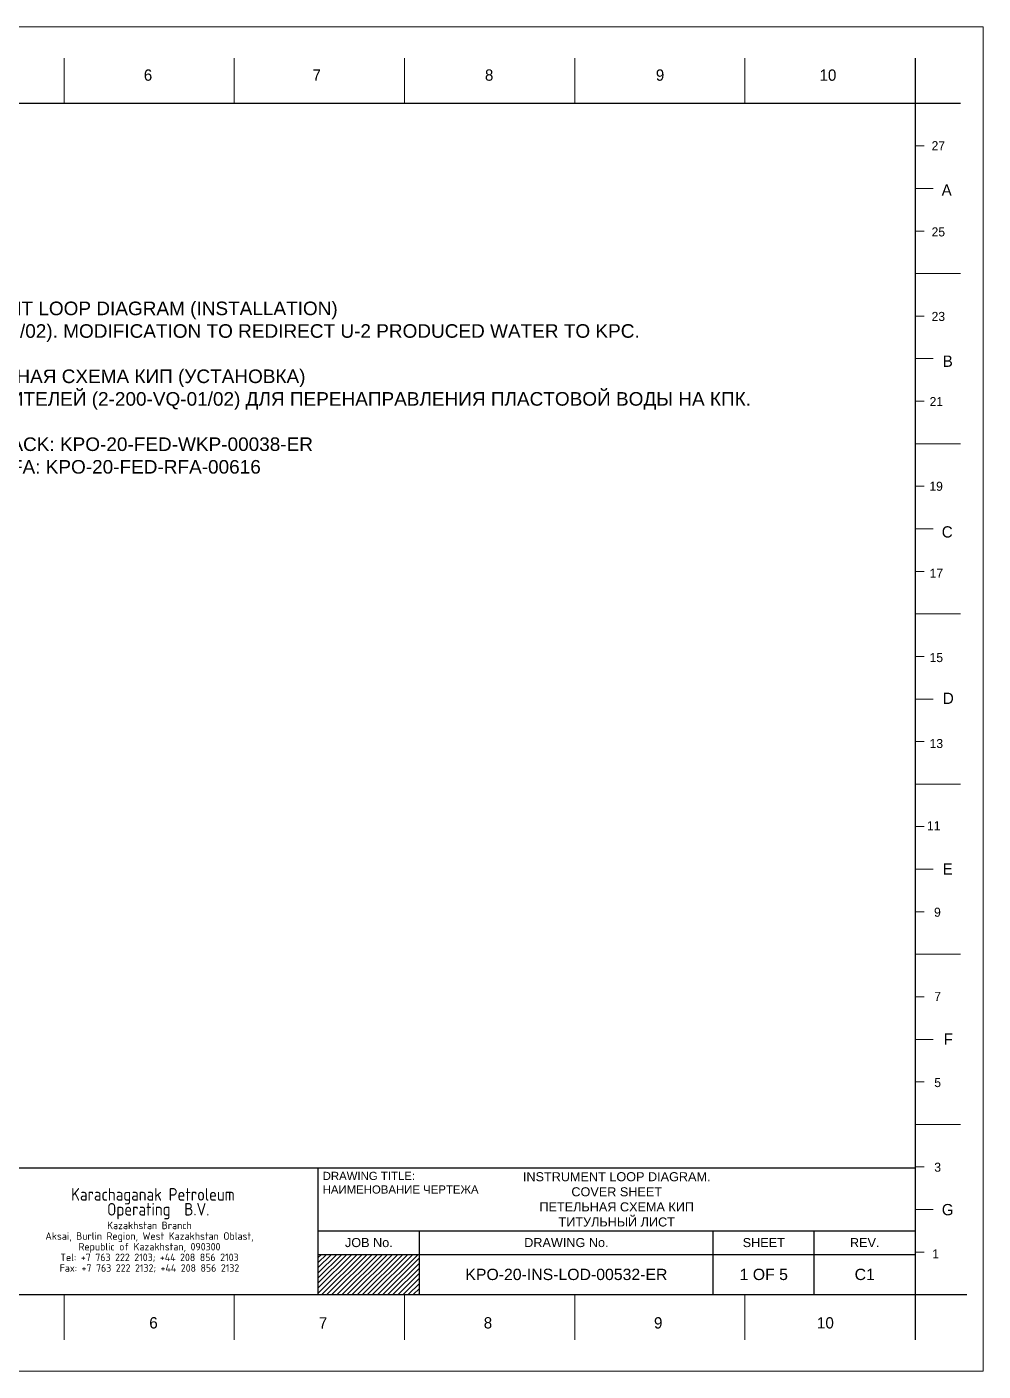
# Model space of a CAD drawing. Header units: millimetres. Extents: x 136827 to 348827, y 2171 to 31871.
# Drawn here: x 157705 to 178827, y 2171 to 31871 of the extents above; entities that cross this region are included whole.
import ezdxf
from ezdxf.enums import TextEntityAlignment as Align

# ---------------------------------------------------------------- set-up
doc = ezdxf.new("R2010")
doc.units = ezdxf.units.MM
doc.layers.add('2-Text', color=7, linetype='Continuous')
for name, color, linetype, lineweight in [('Hatch', 7, 'Continuous', 0), ('Level 1', 7, 'Continuous', 0), ('Text', 7, 'Continuous', 9)]:
    doc.layers.add(name, color=color, linetype=linetype, lineweight=lineweight)
doc.styles.add('01_ГОСТ_ISO', font='arial.ttf', dxfattribs={"height": 2.5})
doc.styles.add('Style-STANDARD', font='STANDARD.shx')
doc.styles.add('Styledgn001', font='dgn001.shx')

# ---------------------------------------------------------------- blocks, each defined once
blk = doc.blocks.new('STAMP1')
at = {"layer": 'Text', "attachment_point": 5, "style": '01_ГОСТ_ISO'}
for s, insert, char_height, width, rotation in [('KPO-20-INS-LOD-00532-ER', (137704, 27621), 300, 8499.86, 90.0045), ('{\\C0;C1}', (176212, 4306), 250, 2229.93, 0.0045)]:
    blk.add_mtext(s, dxfattribs=dict(at, insert=insert, char_height=char_height, width=width, rotation=rotation))
at = {"layer": 'Text', "color": 1, "insert": (169622, 4306), "char_height": 250, "width": 6490.07, "attachment_point": 5, "rotation": 0.0045, "style": '01_ГОСТ_ISO'}
blk.add_mtext('{\\C256;KPO-20-INS-LOD-00532-ER}', dxfattribs=at)

msp = doc.modelspace()

# ---------------------------------------------------------------- hatches: boundary and pattern name
at = {"layer": 'Hatch', "lineweight": 0, "transparency": 33554687}
h = msp.add_hatch(dxfattribs=at)
h.set_pattern_fill('ANSI31', color=256, scale=25)
h.set_pattern_definition([(45, (13097.07, -144118.68), (-56.1266, 56.1266), [])])
h.paths.add_polyline_path([(166377, 3861), (166377, 4751), (164142, 4751), (164142, 3861)])

# ---------------------------------------------------------------- linework, layer by layer
at = {"layer": 'Level 1', "color": 7, "linetype": 'Continuous', "lineweight": 0}
for p, q in [((158527, 30181), (158527, 31181)), ((162287, 30181), (162287, 31181)), ((166047, 30181), (166047, 31181)), ((169807, 30181), (169807, 31181)), ((173567, 30181), (173567, 31181)), ((177327, 29241), (177527, 29241)), ((177327, 28301), (177727, 28301)), ((177327, 27361), (177527, 27361)), ((177327, 26421), (178327, 26421)), ((177327, 25481), (177527, 25481)), ((177327, 24541), (177727, 24541)), ((177327, 23601), (177527, 23601)), ((177327, 22661), (178327, 22661)), ((177327, 21721), (177527, 21721)), ((177327, 20781), (177727, 20781)), ((177327, 19841), (177527, 19841)), ((177327, 18901), (178327, 18901)), ((177327, 17961), (177527, 17961)), ((177327, 17021), (177727, 17021)), ((177327, 16081), (177527, 16081)), ((177327, 15141), (178327, 15141)), ((177327, 14201), (177527, 14201)), ((177327, 13261), (177727, 13261)), ((177327, 12321), (177527, 12321)), ((177327, 11381), (178327, 11381)), ((177327, 10441), (177527, 10441)), ((177327, 9501), (177727, 9501)), ((177327, 8561), (177527, 8561)), ((177327, 7621), (178327, 7621)), ((177327, 6681), (177527, 6681)), ((177327, 5741), (177727, 5741)), ((177327, 4801), (177527, 4801)), ((158527, 3861), (158527, 2861)), ((162287, 3861), (162287, 2861)), ((166047, 3861), (166047, 2861)), ((169807, 3861), (169807, 2861)), ((173567, 3861), (173567, 2861)), ((177327, 3861), (177327, 2861))]:
    msp.add_line(p, q, dxfattribs=at)
at = {"layer": 'Level 1', "color": 7, "linetype": 'Continuous', "lineweight": 30}
for p, q in [((177327, 31181), (177327, 2861)), ((178327, 30181), (139727, 30181)), ((139727, 6661), (177327, 6661)), ((164142, 3861), (164142, 6661)), ((164142, 5269), (177327, 5269)), ((166377, 3861), (166377, 5269)), ((172867, 3861), (172867, 5269)), ((175097, 3861), (175097, 5269)), ((164146, 4751), (177327, 4751)), ((139727, 3861), (178471, 3861))]:
    msp.add_line(p, q, dxfattribs=at)
at = {"layer": 'Level 1', "color": 126, "linetype": 'Continuous', "lineweight": 0, "true_color": 0x006969, "flags": 128}
msp.add_lwpolyline([(136827, 31871), (178827, 31871), (178827, 2171), (136827, 2171), (136827, 31871)], dxfattribs=at)

# ---------------------------------------------------------------- block references
at = {"layer": '2-Text'}
msp.add_blockref('STAMP1', (0, 0), dxfattribs=at)

# ---------------------------------------------------------------- texts
at = {"layer": 'Level 1', "color": 7, "linetype": 'Continuous', "lineweight": 0, "style": 'Style-STANDARD', "width": 0.9}
for s, p in [('Karachaganak Petroleum', (160489, 6076)), ('Operating  B.V.', (160607, 5747))]:
    msp.add_text(s, height=277.42, dxfattribs=at).set_placement(p, align=Align.MIDDLE_CENTER)
at = {"layer": 'Level 1', "color": 7, "linetype": 'Continuous', "lineweight": 30, "line_spacing_factor": 0.8, "style": 'Styledgn001'}
for s, insert, char_height, attachment_point in [('{\\Fdgn000|c0;6}', (160288, 30931), 250, 1), ('{\\Fdgn000|c0;7}', (164014, 30931), 250, 1), ('{\\Fdgn000|c0;8}', (167823, 30931), 250, 1), ('{\\Fdgn000|c0;9}', (171598, 30931), 250, 1), ('{\\Fdgn000|c0;10}', (175213, 30931), 250, 1), ('{\\Fdgn000|c0;27}', (177838, 29245), 200, 5), ('{\\Fdgn000|c0;A}', (178022, 28266), 250, 5), ('{\\Fdgn000|c0;25}', (177838, 27340), 200, 5), ('{\\Fdgn000|c0;23}', (177838, 25472), 200, 5), ('{\\Fdgn000|c0;B}', (178046, 24485), 250, 5), ('{\\Fdgn000|c0;21}', (177794, 23592), 200, 5), ('{\\Fdgn000|c0;19}', (177789, 21720), 200, 5), ('{\\Fdgn000|c0;C}', (178034, 20711), 250, 5), ('{\\Fdgn000|c0;17}', (177795, 19801), 200, 5), ('{\\Fdgn000|c0;15}', (177794, 17935), 200, 5), ('{\\Fdgn000|c0;D}', (178058, 17036), 250, 5), ('{\\Fdgn000|c0;13}', (177794, 16036), 200, 5), ('{\\Fdgn000|c0;11}', (177736, 14221), 200, 5), ('{\\Fdgn000|c0;E}', (178045, 13267), 250, 5), ('{\\Fdgn000|c0;9}', (177818, 12309), 200, 5), ('{\\Fdgn000|c0;7}', (177823, 10451), 200, 5), ('{\\Fdgn000|c0;F}', (178057, 9506), 250, 5), ('{\\Fdgn000|c0;5}', (177823, 8545), 200, 5), ('{\\Fdgn000|c0;3}', (177823, 6675), 200, 5), ('{\\Fdgn000|c0;G}', (178045, 5737), 250, 5), ('{\\Fdgn000|c0;1}', (177779, 4762), 200, 5), ('{\\Fdgn000|c0;6}', (160409, 3236), 250, 4), ('{\\Fdgn000|c0;7}', (164154, 3236), 250, 4), ('{\\Fdgn000|c0;8}', (167797, 3236), 250, 4), ('{\\Fdgn000|c0;9}', (171557, 3236), 250, 4), ('{\\Fdgn000|c0;10}', (175158, 3236), 250, 4)]:
    msp.add_mtext(s, dxfattribs=dict(at, insert=insert, char_height=char_height, attachment_point=attachment_point))
at = {"layer": 'Level 1', "color": 7, "linetype": 'Continuous', "lineweight": 0, "insert": (160413, 4913), "char_height": 166.46, "attachment_point": 5, "line_spacing_factor": 0.848702, "style": 'Style-STANDARD'}
msp.add_mtext('Kazakhstan Branch\\PAksai, Burlin Region, West Kazakhstan Oblast,\\PRepublic of Kazakhstan, 090300\\PTel: +7 763 222 2103; +44 208 856 2103\\PFax: +7 763 222 2132; +44 208 856 2132\\P', dxfattribs=at)
at = {"layer": 'Text', "attachment_point": 5, "rotation": 0.0045, "style": '01_ГОСТ_ISO'}
for s, insert, char_height, width in [('{\\C0;\\PINSTRUMENT LOOP DIAGRAM (INSTALLATION)\\PUNIT-2. 2-200. SLUG CATCHERS (2-200-VQ-01/02). MODIFICATION TO REDIRECT U-2 PRODUCED WATER TO KPC.\\P\\PПЕТЕЛЬНАЯ СХЕМА КИП (УСТАНОВКА)\\PУКПГ-2. 2-200. МОДИФИКАЦИЯ СЕПАРАТОРОВ-РАЗДЕЛИТЕЛЕЙ (2-200-VQ-01/02) ДЛЯ ПЕРЕНАПРАВЛЕНИЯ ПЛАСТОВОЙ ВОДЫ НА КПК.\\P\\PWORK PACK: KPO-20-FED-WKP-00038-ER\\PFRFA: KPO-20-FED-RFA-00616}', (159833, 24149), 300, 30080), ('\\pxi1,ql;{\\C0;DRAWING TITLE:\\P\\pi0,l1;НАИМЕНОВАНИЕ ЧЕРТЕЖА}', (165874, 6333), 180, 3630.59), ('\\pxqc;{\\C0;INSTRUMENT LOOP DIAGRAM.\\PCOVER SHEET \\PПЕТЕЛЬНАЯ СХЕМА КИП\\PТИТУЛЬНЫЙ ЛИСТ}', (170734, 5965), 200, 13184.89), ('{\\fArial|b0|i0|c0|p34;\\C0;JOB No.}', (165259, 5010), 200, 2234.96), ('{\\fArial|b0|i0|c0|p34;\\C0;DRAWING No.}', (169622, 5010), 200, 6490.04), ('{\\fArial|b0|i0|c0|p34;\\C0;SHEET}', (173982, 5010), 200, 2230.04), ('{\\fArial|b0|i0|c0|p34;\\C0;REV.}', (176212, 5010), 200, 2230.04), ('{\\C0;1 OF 5}', (173982, 4306), 250, 2229.93)]:
    msp.add_mtext(s, dxfattribs=dict(at, insert=insert, char_height=char_height, width=width))

doc.saveas('drawing.dxf')
